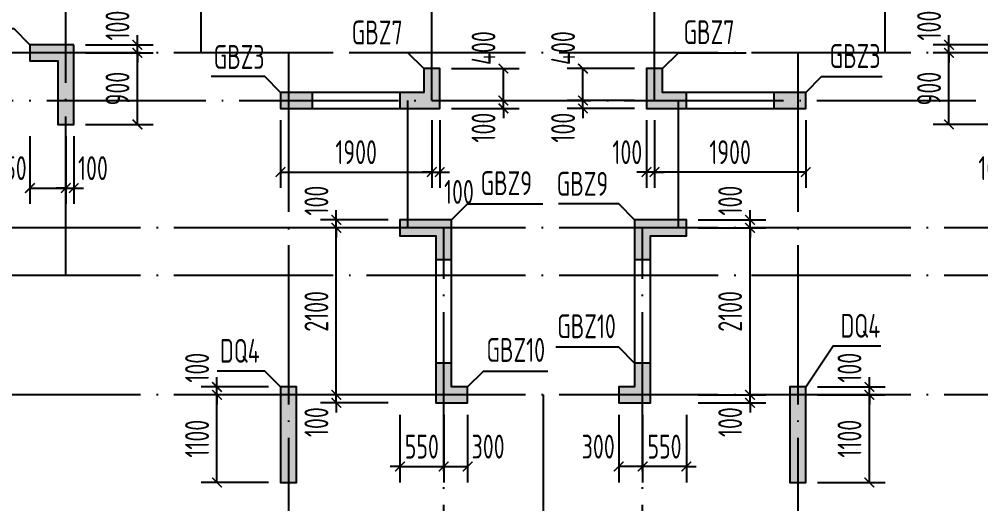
# Model space of a CAD drawing. Extents: x -1307975 to -76406, y -96289 to 379359.
# Drawn here: x -965048 to -952963, y 147734 to 153824 of the extents above; entities that cross this region are included whole.
import ezdxf
from ezdxf.enums import TextEntityAlignment as Align

# ---------------------------------------------------------------- set-up
doc = ezdxf.new("R2010")
doc.units = 0
doc.header["$LTSCALE"] = 1000
doc.linetypes.add('DOTE', pattern=[2.42, 2, -0.2, 0.02, -0.2])
doc.layers.get('0').update_dxf_attribs({"linetype": 'CONTINUOUS'})
doc.layers.get('DEFPOINTS').update_dxf_attribs({"linetype": 'CONTINUOUS'})
for name, color, linetype in [('A-DOTE', 10, 'DOTE'), ('S-Q墙实线', 6, 'CONTINUOUS'), ('S-Q墙标注', 3, 'CONTINUOUS'), ('S-X详图填充', 252, 'CONTINUOUS'), ('S-X详图实线', 4, 'CONTINUOUS'), ('S-Z柱编号', 6, 'CONTINUOUS')]:
    doc.layers.add(name, color=color, linetype=linetype)
doc.styles.add('TSSD_REIN', font='tssdeng.shx', dxfattribs={"width": 0.7, "height": 300, "bigfont": 'tssdchn.shx'})
doc.styles.add('结构文字', font='zstxt.shx', dxfattribs={"width": 0.7, "bigfont": 'zshz.shx'})
doc.dimstyles.new('STRUCK', dxfattribs={"dimtxt": 400, "dimasz": 121, "dimexe": 200, "dimexo": 150, "dimgap": 115, "dimtad": 1, "dimdec": 0, "dimdsep": 46, "dimtxsty": '结构文字', "dimblk": 'ARCHTICK', "dimcen": 400, "dimclrd": 3, "dimclre": 3, "dimclrt": 7, "dimadec": 0, "dimazin": 0, "dimtfac": 1, "dimtdec": 0, "dimtix": 1, "dimtmove": 2, "dimatfit": 3, "dimldrblk": '_DIMX', "dimfxl": 1, "dimtolj": 1, "dimtzin": 0, "dimarcsym": 0})

# ---------------------------------------------------------------- blocks, each defined once
blk = doc.blocks.new('20210726.16395156')
at = {"layer": 'A-DOTE'}
for p, q in [((11100, 10900), (11100, 18249.9)), ((12800, 13700), (12800, 18249.9)), ((15700, 13100.3), (15700, 18249.9)), ((18500, 13100.3), (18500, 18249.9)), ((21400, 13700), (21400, 18249.9)), ((55600, 13700), (3600, 13700)), ((13900.2, 13700), (13900, 3600)), ((20299.8, 13700), (20300, 3600)), ((3600, 13100.3), (55600, 13100.3)), ((15400, 11500), (15400, 13100)), ((18800, 11500), (18800, 13100)), ((55600, 11500), (3600, 11500)), ((15850, 3600), (15850, 11500)), ((18350, 3600.1), (18350, 11500)), ((55600, 10900), (3600, 10900)), ((55600, 9400), (3600, 9400)), ((17100, 9400), (17100, 3600))]:
    blk.add_line(p, q, dxfattribs=at)
blk = doc.blocks.new('_ArchTick')
at = {"color": 0, "linetype": 'ByBlock', "const_width": 0.15}
blk.add_lwpolyline([(-0.5, -0.5), (0.5, 0.5)], dxfattribs=at)
blk = doc.blocks.new('*D1423')
at = {"layer": 'DEFPOINTS', "color": 0, "transparency": 16777216}
for p in [(-964363, 153402), (-963563, 153402), (-964363, 152502)]:
    blk.add_point(p, dxfattribs=at)
at = {"layer": 'S-Q墙标注', "color": 3, "lineweight": -2, "transparency": 16777216}
for p, q in [((-964213, 153402), (-963363, 153402)), ((-963563, 152502), (-963563, 153402)), ((-964213, 152502), (-963363, 152502))]:
    blk.add_line(p, q, dxfattribs=at)
at = {"layer": 'S-Q墙标注', "color": 3, "lineweight": -2, "transparency": 16777216, "xscale": 121, "yscale": 121, "zscale": 121}
for p, rotation in [((-963563, 153402), 90), ((-963563, 152502), 270)]:
    blk.add_blockref('_ArchTick', p, dxfattribs=dict(at, rotation=rotation))
at = {"layer": 'S-Q墙标注', "color": 7, "transparency": 16777216, "insert": (-963813, 152952), "char_height": 300, "attachment_point": 5, "rotation": 90, "style": 'TSSD_REIN'}
blk.add_mtext('\\A1;900', dxfattribs=at)
blk = doc.blocks.new('_DIMX')
blk.add_line((-150, 0), (150, 0))
at = {"const_width": 50}
blk.add_lwpolyline([(-70, -70), (70, 70)], dxfattribs=at)
blk = doc.blocks.new('*D1424')
at = {"layer": 'DEFPOINTS', "color": 0, "transparency": 16777216}
for p in [(-964363, 153502), (-963563, 153502), (-964363, 153402)]:
    blk.add_point(p, dxfattribs=at)
at = {"layer": 'S-Q墙标注', "color": 3, "lineweight": -2, "transparency": 16777216}
for p, q in [((-963563, 153502), (-963563, 153623)), ((-964213, 153502), (-963363, 153502)), ((-963563, 153402), (-963563, 153502)), ((-964213, 153402), (-963363, 153402)), ((-963563, 153402), (-963563, 153281))]:
    blk.add_line(p, q, dxfattribs=at)
at = {"layer": 'S-Q墙标注', "color": 3, "lineweight": -2, "transparency": 16777216, "xscale": 121, "yscale": 121, "zscale": 121}
for p, rotation in [((-963563, 153502), 270), ((-963563, 153402), 90)]:
    blk.add_blockref('_ArchTick', p, dxfattribs=dict(at, rotation=rotation))
at = {"layer": 'S-Q墙标注', "color": 7, "transparency": 16777216, "insert": (-963813, 153744), "char_height": 300, "attachment_point": 5, "rotation": 90, "style": 'TSSD_REIN'}
blk.add_mtext('\\A1;100', dxfattribs=at)
blk = doc.blocks.new('*D1425')
at = {"layer": 'DEFPOINTS', "color": 0, "transparency": 16777216}
for p in [(-964913, 152502), (-964463, 152502), (-964463, 151702)]:
    blk.add_point(p, dxfattribs=at)
at = {"layer": 'S-Q墙标注', "color": 3, "lineweight": -2, "transparency": 16777216}
for p, q in [((-964913, 152352), (-964913, 151502)), ((-964463, 152352), (-964463, 151502)), ((-964913, 151702), (-964463, 151702))]:
    blk.add_line(p, q, dxfattribs=at)
at = {"layer": 'S-Q墙标注', "color": 3, "lineweight": -2, "transparency": 16777216, "xscale": 121, "yscale": 121, "zscale": 121, "rotation": 180}
blk.add_blockref('_ArchTick', (-964913, 151702), dxfattribs=at)
at = {"layer": 'S-Q墙标注', "color": 3, "lineweight": -2, "transparency": 16777216, "xscale": 121, "yscale": 121, "zscale": 121}
blk.add_blockref('_ArchTick', (-964463, 151702), dxfattribs=at)
at = {"layer": 'S-Q墙标注', "color": 7, "transparency": 16777216, "insert": (-965171, 151952), "char_height": 300, "attachment_point": 5, "style": 'TSSD_REIN'}
blk.add_mtext('\\A1;450', dxfattribs=at)
blk = doc.blocks.new('*D1426')
at = {"layer": 'DEFPOINTS', "color": 0, "transparency": 16777216}
for p in [(-964463, 152502), (-964363, 152502), (-964363, 151702)]:
    blk.add_point(p, dxfattribs=at)
at = {"layer": 'S-Q墙标注', "color": 3, "lineweight": -2, "transparency": 16777216}
for p, q in [((-964463, 152352), (-964463, 151502)), ((-964363, 152352), (-964363, 151502)), ((-964463, 151702), (-964584, 151702)), ((-964463, 151702), (-964363, 151702)), ((-964363, 151702), (-964242, 151702))]:
    blk.add_line(p, q, dxfattribs=at)
at = {"layer": 'S-Q墙标注', "color": 3, "lineweight": -2, "transparency": 16777216, "xscale": 121, "yscale": 121, "zscale": 121}
blk.add_blockref('_ArchTick', (-964463, 151702), dxfattribs=at)
at = {"layer": 'S-Q墙标注', "color": 3, "lineweight": -2, "transparency": 16777216, "xscale": 121, "yscale": 121, "zscale": 121, "rotation": 180}
blk.add_blockref('_ArchTick', (-964363, 151702), dxfattribs=at)
at = {"layer": 'S-Q墙标注', "color": 7, "transparency": 16777216, "insert": (-964121, 151952), "char_height": 300, "attachment_point": 5, "style": 'TSSD_REIN'}
blk.add_mtext('\\A1;100', dxfattribs=at)
blk = doc.blocks.new('*D1427')
at = {"layer": 'DEFPOINTS', "color": 0, "transparency": 16777216}
for p in [(-959763, 152803), (-958963, 152803), (-959763, 152703)]:
    blk.add_point(p, dxfattribs=at)
at = {"layer": 'S-Q墙标注', "color": 3, "lineweight": -2, "transparency": 16777216}
for p, q in [((-958963, 152803), (-958963, 152924)), ((-959613, 152803), (-958763, 152803)), ((-958963, 152703), (-958963, 152803)), ((-959613, 152703), (-958763, 152703)), ((-958963, 152703), (-958963, 152582))]:
    blk.add_line(p, q, dxfattribs=at)
at = {"layer": 'S-Q墙标注', "color": 3, "lineweight": -2, "transparency": 16777216, "xscale": 121, "yscale": 121, "zscale": 121}
for p, rotation in [((-958963, 152803), 270), ((-958963, 152703), 90)]:
    blk.add_blockref('_ArchTick', p, dxfattribs=dict(at, rotation=rotation))
at = {"layer": 'S-Q墙标注', "color": 7, "transparency": 16777216, "insert": (-959213, 152461), "char_height": 300, "attachment_point": 5, "rotation": 90, "style": 'TSSD_REIN'}
blk.add_mtext('\\A1;100', dxfattribs=at)
blk = doc.blocks.new('*D1428')
at = {"layer": 'DEFPOINTS', "color": 0, "transparency": 16777216}
for p in [(-959763, 153203), (-958963, 153203), (-959763, 152803)]:
    blk.add_point(p, dxfattribs=at)
at = {"layer": 'S-Q墙标注', "color": 3, "lineweight": -2, "transparency": 16777216}
for p, q in [((-959613, 153203), (-958763, 153203)), ((-958963, 152803), (-958963, 153203)), ((-959613, 152803), (-958763, 152803))]:
    blk.add_line(p, q, dxfattribs=at)
at = {"layer": 'S-Q墙标注', "color": 3, "lineweight": -2, "transparency": 16777216, "xscale": 121, "yscale": 121, "zscale": 121}
for p, rotation in [((-958963, 153203), 90), ((-958963, 152803), 270)]:
    blk.add_blockref('_ArchTick', p, dxfattribs=dict(at, rotation=rotation))
at = {"layer": 'S-Q墙标注', "color": 7, "transparency": 16777216, "insert": (-959213, 153461), "char_height": 300, "attachment_point": 5, "rotation": 90, "style": 'TSSD_REIN'}
blk.add_mtext('\\A1;400', dxfattribs=at)
blk = doc.blocks.new('*D1429')
at = {"layer": 'DEFPOINTS', "color": 0, "transparency": 16777216}
for p in [(-961763, 152703), (-959863, 152703), (-959863, 151903)]:
    blk.add_point(p, dxfattribs=at)
at = {"layer": 'S-Q墙标注', "color": 3, "lineweight": -2, "transparency": 16777216}
for p, q in [((-961763, 152553), (-961763, 151703)), ((-959863, 152553), (-959863, 151703)), ((-961763, 151903), (-959863, 151903))]:
    blk.add_line(p, q, dxfattribs=at)
at = {"layer": 'S-Q墙标注', "color": 3, "lineweight": -2, "transparency": 16777216, "xscale": 121, "yscale": 121, "zscale": 121, "rotation": 180}
blk.add_blockref('_ArchTick', (-961763, 151903), dxfattribs=at)
at = {"layer": 'S-Q墙标注', "color": 3, "lineweight": -2, "transparency": 16777216, "xscale": 121, "yscale": 121, "zscale": 121}
blk.add_blockref('_ArchTick', (-959863, 151903), dxfattribs=at)
at = {"layer": 'S-Q墙标注', "color": 7, "transparency": 16777216, "insert": (-960813, 152153), "char_height": 300, "attachment_point": 5, "style": 'TSSD_REIN'}
blk.add_mtext('\\A1;1900', dxfattribs=at)
blk = doc.blocks.new('*D1430')
at = {"layer": 'DEFPOINTS', "color": 0, "transparency": 16777216}
for p in [(-959863, 152703), (-959763, 152703), (-959763, 151903)]:
    blk.add_point(p, dxfattribs=at)
at = {"layer": 'S-Q墙标注', "color": 3, "lineweight": -2, "transparency": 16777216}
for p, q in [((-959863, 152553), (-959863, 151703)), ((-959763, 152553), (-959763, 151703)), ((-959863, 151903), (-959984, 151903)), ((-959863, 151903), (-959763, 151903)), ((-959763, 151903), (-959642, 151903))]:
    blk.add_line(p, q, dxfattribs=at)
at = {"layer": 'S-Q墙标注', "color": 3, "lineweight": -2, "transparency": 16777216, "xscale": 121, "yscale": 121, "zscale": 121}
blk.add_blockref('_ArchTick', (-959863, 151903), dxfattribs=at)
at = {"layer": 'S-Q墙标注', "color": 3, "lineweight": -2, "transparency": 16777216, "xscale": 121, "yscale": 121, "zscale": 121, "rotation": 180}
blk.add_blockref('_ArchTick', (-959763, 151903), dxfattribs=at)
at = {"layer": 'S-Q墙标注', "color": 7, "transparency": 16777216, "insert": (-959521, 151653), "char_height": 300, "attachment_point": 5, "style": 'TSSD_REIN'}
blk.add_mtext('\\A1;100', dxfattribs=at)
blk = doc.blocks.new('*D1435')
at = {"layer": 'DEFPOINTS', "color": 0, "transparency": 16777216}
for p in [(-961063, 149102), (-960263, 149102), (-960263, 149002)]:
    blk.add_point(p, dxfattribs=at)
at = {"layer": 'S-Q墙标注', "color": 3, "lineweight": -2, "transparency": 16777216}
for p, q in [((-961063, 149102), (-961063, 149223)), ((-960413, 149102), (-961263, 149102)), ((-961063, 149002), (-961063, 149102)), ((-960413, 149002), (-961263, 149002)), ((-961063, 149002), (-961063, 148881))]:
    blk.add_line(p, q, dxfattribs=at)
at = {"layer": 'S-Q墙标注', "color": 3, "lineweight": -2, "transparency": 16777216, "xscale": 121, "yscale": 121, "zscale": 121}
for p, rotation in [((-961063, 149102), 270), ((-961063, 149002), 90)]:
    blk.add_blockref('_ArchTick', p, dxfattribs=dict(at, rotation=rotation))
at = {"layer": 'S-Q墙标注', "color": 7, "transparency": 16777216, "insert": (-961313, 148760), "char_height": 300, "attachment_point": 5, "rotation": 90, "style": 'TSSD_REIN'}
blk.add_mtext('\\A1;100', dxfattribs=at)
blk = doc.blocks.new('*D1436')
at = {"layer": 'DEFPOINTS', "color": 0, "transparency": 16777216}
for p in [(-961063, 151202), (-960263, 151202), (-960263, 149102)]:
    blk.add_point(p, dxfattribs=at)
at = {"layer": 'S-Q墙标注', "color": 3, "lineweight": -2, "transparency": 16777216}
for p, q in [((-960413, 151202), (-961263, 151202)), ((-961063, 149102), (-961063, 151202)), ((-960413, 149102), (-961263, 149102))]:
    blk.add_line(p, q, dxfattribs=at)
at = {"layer": 'S-Q墙标注', "color": 3, "lineweight": -2, "transparency": 16777216, "xscale": 121, "yscale": 121, "zscale": 121}
for p, rotation in [((-961063, 151202), 90), ((-961063, 149102), 270)]:
    blk.add_blockref('_ArchTick', p, dxfattribs=dict(at, rotation=rotation))
at = {"layer": 'S-Q墙标注', "color": 7, "transparency": 16777216, "insert": (-961313, 150152), "char_height": 300, "attachment_point": 5, "rotation": 90, "style": 'TSSD_REIN'}
blk.add_mtext('\\A1;2100', dxfattribs=at)
blk = doc.blocks.new('*D1437')
at = {"layer": 'DEFPOINTS', "color": 0, "transparency": 16777216}
for p in [(-961063, 151302), (-960263, 151302), (-960263, 151202)]:
    blk.add_point(p, dxfattribs=at)
at = {"layer": 'S-Q墙标注', "color": 3, "lineweight": -2, "transparency": 16777216}
for p, q in [((-961063, 151302), (-961063, 151423)), ((-960413, 151302), (-961263, 151302)), ((-960413, 151202), (-961263, 151202)), ((-961063, 151202), (-961063, 151302)), ((-961063, 151202), (-961063, 151081))]:
    blk.add_line(p, q, dxfattribs=at)
at = {"layer": 'S-Q墙标注', "color": 3, "lineweight": -2, "transparency": 16777216, "xscale": 121, "yscale": 121, "zscale": 121}
for p, rotation in [((-961063, 151302), 270), ((-961063, 151202), 90)]:
    blk.add_blockref('_ArchTick', p, dxfattribs=dict(at, rotation=rotation))
at = {"layer": 'S-Q墙标注', "color": 7, "transparency": 16777216, "insert": (-961313, 151544), "char_height": 300, "attachment_point": 5, "rotation": 90, "style": 'TSSD_REIN'}
blk.add_mtext('\\A1;100', dxfattribs=at)
blk = doc.blocks.new('*D1454')
at = {"layer": 'DEFPOINTS', "color": 0, "transparency": 16777216}
for p in [(-953363, 153402), (-952563, 153402), (-952563, 152502)]:
    blk.add_point(p, dxfattribs=at)
at = {"layer": 'S-Q墙标注', "color": 3, "lineweight": -2, "transparency": 16777216}
for p, q in [((-952713, 153402), (-953563, 153402)), ((-953363, 152502), (-953363, 153402)), ((-952713, 152502), (-953563, 152502))]:
    blk.add_line(p, q, dxfattribs=at)
at = {"layer": 'S-Q墙标注', "color": 3, "lineweight": -2, "transparency": 16777216, "xscale": 121, "yscale": 121, "zscale": 121}
for p, rotation in [((-953363, 153402), 90), ((-953363, 152502), 270)]:
    blk.add_blockref('_ArchTick', p, dxfattribs=dict(at, rotation=rotation))
at = {"layer": 'S-Q墙标注', "color": 7, "transparency": 16777216, "insert": (-953613, 152952), "char_height": 300, "attachment_point": 5, "rotation": 90, "style": 'TSSD_REIN'}
blk.add_mtext('\\A1;900', dxfattribs=at)
blk = doc.blocks.new('*D1455')
at = {"layer": 'DEFPOINTS', "color": 0, "transparency": 16777216}
for p in [(-953363, 153502), (-952563, 153502), (-952563, 153402)]:
    blk.add_point(p, dxfattribs=at)
at = {"layer": 'S-Q墙标注', "color": 3, "lineweight": -2, "transparency": 16777216}
for p, q in [((-953363, 153502), (-953363, 153623)), ((-952713, 153502), (-953563, 153502)), ((-953363, 153402), (-953363, 153502)), ((-952713, 153402), (-953563, 153402)), ((-953363, 153402), (-953363, 153281))]:
    blk.add_line(p, q, dxfattribs=at)
at = {"layer": 'S-Q墙标注', "color": 3, "lineweight": -2, "transparency": 16777216, "xscale": 121, "yscale": 121, "zscale": 121}
for p, rotation in [((-953363, 153502), 270), ((-953363, 153402), 90)]:
    blk.add_blockref('_ArchTick', p, dxfattribs=dict(at, rotation=rotation))
at = {"layer": 'S-Q墙标注', "color": 7, "transparency": 16777216, "insert": (-953613, 153744), "char_height": 300, "attachment_point": 5, "rotation": 90, "style": 'TSSD_REIN'}
blk.add_mtext('\\A1;100', dxfattribs=at)
blk = doc.blocks.new('*D1457')
at = {"layer": 'DEFPOINTS', "color": 0, "transparency": 16777216}
for p in [(-952563, 152502), (-952463, 152502), (-952563, 151702)]:
    blk.add_point(p, dxfattribs=at)
at = {"layer": 'S-Q墙标注', "color": 3, "lineweight": -2, "transparency": 16777216}
for p, q in [((-952563, 152352), (-952563, 151502)), ((-952463, 152352), (-952463, 151502)), ((-952563, 151702), (-952684, 151702)), ((-952463, 151702), (-952563, 151702)), ((-952463, 151702), (-952342, 151702))]:
    blk.add_line(p, q, dxfattribs=at)
at = {"layer": 'S-Q墙标注', "color": 3, "lineweight": -2, "transparency": 16777216, "xscale": 121, "yscale": 121, "zscale": 121}
blk.add_blockref('_ArchTick', (-952563, 151702), dxfattribs=at)
at = {"layer": 'S-Q墙标注', "color": 3, "lineweight": -2, "transparency": 16777216, "xscale": 121, "yscale": 121, "zscale": 121, "rotation": 180}
blk.add_blockref('_ArchTick', (-952463, 151702), dxfattribs=at)
at = {"layer": 'S-Q墙标注', "color": 7, "transparency": 16777216, "insert": (-952805, 151952), "char_height": 300, "attachment_point": 5, "style": 'TSSD_REIN'}
blk.add_mtext('\\A1;100', dxfattribs=at)
blk = doc.blocks.new('*D1458')
at = {"layer": 'DEFPOINTS', "color": 0, "transparency": 16777216}
for p in [(-957963, 152803), (-957163, 152803), (-957163, 152703)]:
    blk.add_point(p, dxfattribs=at)
at = {"layer": 'S-Q墙标注', "color": 3, "lineweight": -2, "transparency": 16777216}
for p, q in [((-957963, 152803), (-957963, 152924)), ((-957313, 152803), (-958163, 152803)), ((-957963, 152703), (-957963, 152803)), ((-957313, 152703), (-958163, 152703)), ((-957963, 152703), (-957963, 152582))]:
    blk.add_line(p, q, dxfattribs=at)
at = {"layer": 'S-Q墙标注', "color": 3, "lineweight": -2, "transparency": 16777216, "xscale": 121, "yscale": 121, "zscale": 121}
for p, rotation in [((-957963, 152803), 270), ((-957963, 152703), 90)]:
    blk.add_blockref('_ArchTick', p, dxfattribs=dict(at, rotation=rotation))
at = {"layer": 'S-Q墙标注', "color": 7, "transparency": 16777216, "insert": (-958213, 152461), "char_height": 300, "attachment_point": 5, "rotation": 90, "style": 'TSSD_REIN'}
blk.add_mtext('\\A1;100', dxfattribs=at)
blk = doc.blocks.new('*D1459')
at = {"layer": 'DEFPOINTS', "color": 0, "transparency": 16777216}
for p in [(-957963, 153203), (-957163, 153203), (-957163, 152803)]:
    blk.add_point(p, dxfattribs=at)
at = {"layer": 'S-Q墙标注', "color": 3, "lineweight": -2, "transparency": 16777216}
for p, q in [((-957313, 153203), (-958163, 153203)), ((-957963, 152803), (-957963, 153203)), ((-957313, 152803), (-958163, 152803))]:
    blk.add_line(p, q, dxfattribs=at)
at = {"layer": 'S-Q墙标注', "color": 3, "lineweight": -2, "transparency": 16777216, "xscale": 121, "yscale": 121, "zscale": 121}
for p, rotation in [((-957963, 153203), 90), ((-957963, 152803), 270)]:
    blk.add_blockref('_ArchTick', p, dxfattribs=dict(at, rotation=rotation))
at = {"layer": 'S-Q墙标注', "color": 7, "transparency": 16777216, "insert": (-958213, 153461), "char_height": 300, "attachment_point": 5, "rotation": 90, "style": 'TSSD_REIN'}
blk.add_mtext('\\A1;400', dxfattribs=at)
blk = doc.blocks.new('*D1460')
at = {"layer": 'DEFPOINTS', "color": 0, "transparency": 16777216}
for p in [(-957063, 152703), (-955163, 152703), (-957063, 151903)]:
    blk.add_point(p, dxfattribs=at)
at = {"layer": 'S-Q墙标注', "color": 3, "lineweight": -2, "transparency": 16777216}
for p, q in [((-957063, 152553), (-957063, 151703)), ((-955163, 152553), (-955163, 151703)), ((-955163, 151903), (-957063, 151903))]:
    blk.add_line(p, q, dxfattribs=at)
at = {"layer": 'S-Q墙标注', "color": 3, "lineweight": -2, "transparency": 16777216, "xscale": 121, "yscale": 121, "zscale": 121, "rotation": 180}
blk.add_blockref('_ArchTick', (-957063, 151903), dxfattribs=at)
at = {"layer": 'S-Q墙标注', "color": 3, "lineweight": -2, "transparency": 16777216, "xscale": 121, "yscale": 121, "zscale": 121}
blk.add_blockref('_ArchTick', (-955163, 151903), dxfattribs=at)
at = {"layer": 'S-Q墙标注', "color": 7, "transparency": 16777216, "insert": (-956113, 152153), "char_height": 300, "attachment_point": 5, "style": 'TSSD_REIN'}
blk.add_mtext('\\A1;1900', dxfattribs=at)
blk = doc.blocks.new('*D1461')
at = {"layer": 'DEFPOINTS', "color": 0, "transparency": 16777216}
for p in [(-957163, 152703), (-957063, 152703), (-957163, 151903)]:
    blk.add_point(p, dxfattribs=at)
at = {"layer": 'S-Q墙标注', "color": 3, "lineweight": -2, "transparency": 16777216}
for p, q in [((-957163, 152553), (-957163, 151703)), ((-957063, 152553), (-957063, 151703)), ((-957163, 151903), (-957284, 151903)), ((-957063, 151903), (-957163, 151903)), ((-957063, 151903), (-956942, 151903))]:
    blk.add_line(p, q, dxfattribs=at)
at = {"layer": 'S-Q墙标注', "color": 3, "lineweight": -2, "transparency": 16777216, "xscale": 121, "yscale": 121, "zscale": 121}
blk.add_blockref('_ArchTick', (-957163, 151903), dxfattribs=at)
at = {"layer": 'S-Q墙标注', "color": 3, "lineweight": -2, "transparency": 16777216, "xscale": 121, "yscale": 121, "zscale": 121, "rotation": 180}
blk.add_blockref('_ArchTick', (-957063, 151903), dxfattribs=at)
at = {"layer": 'S-Q墙标注', "color": 7, "transparency": 16777216, "insert": (-957405, 152153), "char_height": 300, "attachment_point": 5, "style": 'TSSD_REIN'}
blk.add_mtext('\\A1;100', dxfattribs=at)
blk = doc.blocks.new('*D1466')
at = {"layer": 'DEFPOINTS', "color": 0, "transparency": 16777216}
for p in [(-956663, 149102), (-955863, 149102), (-956663, 149002)]:
    blk.add_point(p, dxfattribs=at)
at = {"layer": 'S-Q墙标注', "color": 3, "lineweight": -2, "transparency": 16777216}
for p, q in [((-955863, 149102), (-955863, 149223)), ((-956513, 149102), (-955663, 149102)), ((-955863, 149002), (-955863, 149102)), ((-956513, 149002), (-955663, 149002)), ((-955863, 149002), (-955863, 148881))]:
    blk.add_line(p, q, dxfattribs=at)
at = {"layer": 'S-Q墙标注', "color": 3, "lineweight": -2, "transparency": 16777216, "xscale": 121, "yscale": 121, "zscale": 121}
for p, rotation in [((-955863, 149102), 270), ((-955863, 149002), 90)]:
    blk.add_blockref('_ArchTick', p, dxfattribs=dict(at, rotation=rotation))
at = {"layer": 'S-Q墙标注', "color": 7, "transparency": 16777216, "insert": (-956113, 148760), "char_height": 300, "attachment_point": 5, "rotation": 90, "style": 'TSSD_REIN'}
blk.add_mtext('\\A1;100', dxfattribs=at)
blk = doc.blocks.new('*D1467')
at = {"layer": 'DEFPOINTS', "color": 0, "transparency": 16777216}
for p in [(-956663, 151202), (-955863, 151202), (-956663, 149102)]:
    blk.add_point(p, dxfattribs=at)
at = {"layer": 'S-Q墙标注', "color": 3, "lineweight": -2, "transparency": 16777216}
for p, q in [((-956513, 151202), (-955663, 151202)), ((-955863, 149102), (-955863, 151202)), ((-956513, 149102), (-955663, 149102))]:
    blk.add_line(p, q, dxfattribs=at)
at = {"layer": 'S-Q墙标注', "color": 3, "lineweight": -2, "transparency": 16777216, "xscale": 121, "yscale": 121, "zscale": 121}
for p, rotation in [((-955863, 151202), 90), ((-955863, 149102), 270)]:
    blk.add_blockref('_ArchTick', p, dxfattribs=dict(at, rotation=rotation))
at = {"layer": 'S-Q墙标注', "color": 7, "transparency": 16777216, "insert": (-956113, 150152), "char_height": 300, "attachment_point": 5, "rotation": 90, "style": 'TSSD_REIN'}
blk.add_mtext('\\A1;2100', dxfattribs=at)
blk = doc.blocks.new('*D1468')
at = {"layer": 'DEFPOINTS', "color": 0, "transparency": 16777216}
for p in [(-956663, 151302), (-956663, 151202), (-955863, 151302)]:
    blk.add_point(p, dxfattribs=at)
at = {"layer": 'S-Q墙标注', "color": 3, "lineweight": -2, "transparency": 16777216}
for p, q in [((-955863, 151302), (-955863, 151423)), ((-956513, 151302), (-955663, 151302)), ((-956513, 151202), (-955663, 151202)), ((-955863, 151202), (-955863, 151302)), ((-955863, 151202), (-955863, 151081))]:
    blk.add_line(p, q, dxfattribs=at)
at = {"layer": 'S-Q墙标注', "color": 3, "lineweight": -2, "transparency": 16777216, "xscale": 121, "yscale": 121, "zscale": 121}
for p, rotation in [((-955863, 151302), 270), ((-955863, 151202), 90)]:
    blk.add_blockref('_ArchTick', p, dxfattribs=dict(at, rotation=rotation))
at = {"layer": 'S-Q墙标注', "color": 7, "transparency": 16777216, "insert": (-956113, 151544), "char_height": 300, "attachment_point": 5, "rotation": 90, "style": 'TSSD_REIN'}
blk.add_mtext('\\A1;100', dxfattribs=at)
blk = doc.blocks.new('*D1694')
at = {"layer": 'DEFPOINTS', "color": 0, "transparency": 16777216}
for p in [(-960263, 149002), (-959713, 149002), (-959713, 148202)]:
    blk.add_point(p, dxfattribs=at)
at = {"layer": 'S-Q墙标注', "color": 3, "lineweight": -2, "transparency": 16777216}
for p, q in [((-960263, 148852), (-960263, 148002)), ((-959713, 148852), (-959713, 148002)), ((-960263, 148202), (-960384, 148202)), ((-960263, 148202), (-959713, 148202)), ((-959713, 148202), (-959592, 148202))]:
    blk.add_line(p, q, dxfattribs=at)
at = {"layer": 'S-Q墙标注', "color": 3, "lineweight": -2, "transparency": 16777216, "xscale": 121, "yscale": 121, "zscale": 121}
blk.add_blockref('_ArchTick', (-960263, 148202), dxfattribs=at)
at = {"layer": 'S-Q墙标注', "color": 3, "lineweight": -2, "transparency": 16777216, "xscale": 121, "yscale": 121, "zscale": 121, "rotation": 180}
blk.add_blockref('_ArchTick', (-959713, 148202), dxfattribs=at)
at = {"layer": 'S-Q墙标注', "color": 7, "transparency": 16777216, "insert": (-959988, 148452), "char_height": 300, "attachment_point": 5, "style": 'TSSD_REIN'}
blk.add_mtext('\\A1;550', dxfattribs=at)
blk = doc.blocks.new('*D1695')
at = {"layer": 'DEFPOINTS', "color": 0, "transparency": 16777216}
for p in [(-959713, 149002), (-959413, 149002), (-959413, 148202)]:
    blk.add_point(p, dxfattribs=at)
at = {"layer": 'S-Q墙标注', "color": 3, "lineweight": -2, "transparency": 16777216}
for p, q in [((-959713, 148852), (-959713, 148002)), ((-959413, 148852), (-959413, 148002)), ((-959713, 148202), (-959413, 148202))]:
    blk.add_line(p, q, dxfattribs=at)
at = {"layer": 'S-Q墙标注', "color": 3, "lineweight": -2, "transparency": 16777216, "xscale": 121, "yscale": 121, "zscale": 121, "rotation": 180}
blk.add_blockref('_ArchTick', (-959713, 148202), dxfattribs=at)
at = {"layer": 'S-Q墙标注', "color": 3, "lineweight": -2, "transparency": 16777216, "xscale": 121, "yscale": 121, "zscale": 121}
blk.add_blockref('_ArchTick', (-959413, 148202), dxfattribs=at)
at = {"layer": 'S-Q墙标注', "color": 7, "transparency": 16777216, "insert": (-959155, 148452), "char_height": 300, "attachment_point": 5, "style": 'TSSD_REIN'}
blk.add_mtext('\\A1;300', dxfattribs=at)
blk = doc.blocks.new('*D1696')
at = {"layer": 'DEFPOINTS', "color": 0, "transparency": 16777216}
for p in [(-957213, 149002), (-956663, 149002), (-957213, 148202)]:
    blk.add_point(p, dxfattribs=at)
at = {"layer": 'S-Q墙标注', "color": 3, "lineweight": -2, "transparency": 16777216}
for p, q in [((-957213, 148852), (-957213, 148002)), ((-956663, 148852), (-956663, 148002)), ((-957213, 148202), (-957334, 148202)), ((-956663, 148202), (-957213, 148202)), ((-956663, 148202), (-956542, 148202))]:
    blk.add_line(p, q, dxfattribs=at)
at = {"layer": 'S-Q墙标注', "color": 3, "lineweight": -2, "transparency": 16777216, "xscale": 121, "yscale": 121, "zscale": 121}
blk.add_blockref('_ArchTick', (-957213, 148202), dxfattribs=at)
at = {"layer": 'S-Q墙标注', "color": 3, "lineweight": -2, "transparency": 16777216, "xscale": 121, "yscale": 121, "zscale": 121, "rotation": 180}
blk.add_blockref('_ArchTick', (-956663, 148202), dxfattribs=at)
at = {"layer": 'S-Q墙标注', "color": 7, "transparency": 16777216, "insert": (-956938, 148452), "char_height": 300, "attachment_point": 5, "style": 'TSSD_REIN'}
blk.add_mtext('\\A1;550', dxfattribs=at)
blk = doc.blocks.new('*D1697')
at = {"layer": 'DEFPOINTS', "color": 0, "transparency": 16777216}
for p in [(-957513, 149002), (-957213, 149002), (-957513, 148202)]:
    blk.add_point(p, dxfattribs=at)
at = {"layer": 'S-Q墙标注', "color": 3, "lineweight": -2, "transparency": 16777216}
for p, q in [((-957513, 148852), (-957513, 148002)), ((-957213, 148852), (-957213, 148002)), ((-957213, 148202), (-957513, 148202))]:
    blk.add_line(p, q, dxfattribs=at)
at = {"layer": 'S-Q墙标注', "color": 3, "lineweight": -2, "transparency": 16777216, "xscale": 121, "yscale": 121, "zscale": 121, "rotation": 180}
blk.add_blockref('_ArchTick', (-957513, 148202), dxfattribs=at)
at = {"layer": 'S-Q墙标注', "color": 3, "lineweight": -2, "transparency": 16777216, "xscale": 121, "yscale": 121, "zscale": 121}
blk.add_blockref('_ArchTick', (-957213, 148202), dxfattribs=at)
at = {"layer": 'S-Q墙标注', "color": 7, "transparency": 16777216, "insert": (-957771, 148452), "char_height": 300, "attachment_point": 5, "style": 'TSSD_REIN'}
blk.add_mtext('\\A1;300', dxfattribs=at)
blk = doc.blocks.new('*D1827')
at = {"layer": 'DEFPOINTS', "color": 0, "transparency": 16777216}
for p in [(-962563, 149102), (-961763, 149102), (-961763, 148002)]:
    blk.add_point(p, dxfattribs=at)
at = {"layer": 'S-Q墙标注', "color": 3, "lineweight": -2, "transparency": 16777216}
for p, q in [((-961913, 149102), (-962763, 149102)), ((-962563, 148002), (-962563, 149102)), ((-961913, 148002), (-962763, 148002))]:
    blk.add_line(p, q, dxfattribs=at)
at = {"layer": 'S-Q墙标注', "color": 3, "lineweight": -2, "transparency": 16777216, "xscale": 121, "yscale": 121, "zscale": 121}
for p, rotation in [((-962563, 149102), 90), ((-962563, 148002), 270)]:
    blk.add_blockref('_ArchTick', p, dxfattribs=dict(at, rotation=rotation))
at = {"layer": 'S-Q墙标注', "color": 7, "transparency": 16777216, "insert": (-962813, 148552), "char_height": 300, "attachment_point": 5, "rotation": 90, "style": 'TSSD_REIN'}
blk.add_mtext('\\A1;1100', dxfattribs=at)
blk = doc.blocks.new('*D1828')
at = {"layer": 'DEFPOINTS', "color": 0, "transparency": 16777216}
for p in [(-962563, 149202), (-961763, 149202), (-961763, 149102)]:
    blk.add_point(p, dxfattribs=at)
at = {"layer": 'S-Q墙标注', "color": 3, "lineweight": -2, "transparency": 16777216}
for p, q in [((-962563, 149202), (-962563, 149323)), ((-961913, 149202), (-962763, 149202)), ((-962563, 149102), (-962563, 149202)), ((-961913, 149102), (-962763, 149102)), ((-962563, 149102), (-962563, 148981))]:
    blk.add_line(p, q, dxfattribs=at)
at = {"layer": 'S-Q墙标注', "color": 3, "lineweight": -2, "transparency": 16777216, "xscale": 121, "yscale": 121, "zscale": 121}
for p, rotation in [((-962563, 149202), 270), ((-962563, 149102), 90)]:
    blk.add_blockref('_ArchTick', p, dxfattribs=dict(at, rotation=rotation))
at = {"layer": 'S-Q墙标注', "color": 7, "transparency": 16777216, "insert": (-962813, 149444), "char_height": 300, "attachment_point": 5, "rotation": 90, "style": 'TSSD_REIN'}
blk.add_mtext('\\A1;100', dxfattribs=at)
blk = doc.blocks.new('*D1829')
at = {"layer": 'DEFPOINTS', "color": 0, "transparency": 16777216}
for p in [(-955163, 149102), (-954363, 149102), (-955163, 148002)]:
    blk.add_point(p, dxfattribs=at)
at = {"layer": 'S-Q墙标注', "color": 3, "lineweight": -2, "transparency": 16777216}
for p, q in [((-955013, 149102), (-954163, 149102)), ((-954363, 148002), (-954363, 149102)), ((-955013, 148002), (-954163, 148002))]:
    blk.add_line(p, q, dxfattribs=at)
at = {"layer": 'S-Q墙标注', "color": 3, "lineweight": -2, "transparency": 16777216, "xscale": 121, "yscale": 121, "zscale": 121}
for p, rotation in [((-954363, 149102), 90), ((-954363, 148002), 270)]:
    blk.add_blockref('_ArchTick', p, dxfattribs=dict(at, rotation=rotation))
at = {"layer": 'S-Q墙标注', "color": 7, "transparency": 16777216, "insert": (-954613, 148552), "char_height": 300, "attachment_point": 5, "rotation": 90, "style": 'TSSD_REIN'}
blk.add_mtext('\\A1;1100', dxfattribs=at)
blk = doc.blocks.new('*D1830')
at = {"layer": 'DEFPOINTS', "color": 0, "transparency": 16777216}
for p in [(-955163, 149202), (-954363, 149202), (-955163, 149102)]:
    blk.add_point(p, dxfattribs=at)
at = {"layer": 'S-Q墙标注', "color": 3, "lineweight": -2, "transparency": 16777216}
for p, q in [((-954363, 149202), (-954363, 149323)), ((-955013, 149202), (-954163, 149202)), ((-954363, 149102), (-954363, 149202)), ((-955013, 149102), (-954163, 149102)), ((-954363, 149102), (-954363, 148981))]:
    blk.add_line(p, q, dxfattribs=at)
at = {"layer": 'S-Q墙标注', "color": 3, "lineweight": -2, "transparency": 16777216, "xscale": 121, "yscale": 121, "zscale": 121}
for p, rotation in [((-954363, 149202), 270), ((-954363, 149102), 90)]:
    blk.add_blockref('_ArchTick', p, dxfattribs=dict(at, rotation=rotation))
at = {"layer": 'S-Q墙标注', "color": 7, "transparency": 16777216, "insert": (-954613, 149444), "char_height": 300, "attachment_point": 5, "rotation": 90, "style": 'TSSD_REIN'}
blk.add_mtext('\\A1;100', dxfattribs=at)

msp = doc.modelspace()

# ---------------------------------------------------------------- hatches: boundary and pattern name
at = {"layer": 'S-X详图填充'}
h = msp.add_hatch(color=256, dxfattribs=at)
h.dxf.hatch_style = 1
h.paths.add_polyline_path([(-964362.97, 153502.31), (-964912.89, 153502.31), (-964912.89, 153302.31), (-964562.97, 153302.31), (-964562.97, 152502.31), (-964362.97, 152502.31)])
h = msp.add_hatch(color=256, dxfattribs=at)
h.dxf.hatch_style = 1
h.paths.add_polyline_path([(-960262.98, 152902.58), (-960262.98, 152702.58), (-959762.98, 152702.58), (-959762.98, 153202.58), (-959962.98, 153202.58), (-959962.98, 152902.58)])
h = msp.add_hatch(color=256, dxfattribs=at)
h.dxf.hatch_style = 1
h.paths.add_polyline_path([(-956662.98, 152702.58), (-956662.98, 152902.58), (-956962.98, 152902.58), (-956962.98, 153202.58), (-957162.98, 153202.58), (-957162.98, 152702.58)])
h = msp.add_hatch(color=256, dxfattribs=at)
h.dxf.hatch_style = 1
h.paths.add_polyline_path([(-961362.97, 152702.58), (-961362.97, 152902.58), (-961762.97, 152902.58), (-961762.97, 152702.58)])
h = msp.add_hatch(color=256, dxfattribs=at)
h.dxf.hatch_style = 1
h.paths.add_polyline_path([(-955562.98, 152902.58), (-955562.98, 152702.58), (-955162.98, 152702.58), (-955162.98, 152902.58)])
h = msp.add_hatch(color=256, dxfattribs=at)
h.dxf.hatch_style = 1
h.paths.add_polyline_path([(-959812.98, 150802.31), (-959612.98, 150802.31), (-959612.98, 151302.31), (-960263.04, 151302.31), (-960263.04, 151102.31), (-959812.98, 151102.31)])
h = msp.add_hatch(color=256, dxfattribs=at)
h.dxf.hatch_style = 1
h.paths.add_polyline_path([(-957312.98, 150802.31), (-957112.98, 150802.31), (-957112.98, 151102.31), (-956663.1, 151102.31), (-956663.1, 151302.31), (-957312.98, 151302.31)])
h = msp.add_hatch(color=256, dxfattribs=at)
h.dxf.hatch_style = 1
h.paths.add_polyline_path([(-959612.98, 149502.31), (-959812.98, 149502.31), (-959812.98, 149002.31), (-959412.98, 149002.31), (-959412.98, 149202.31), (-959612.98, 149202.31)])
h = msp.add_hatch(color=256, dxfattribs=at)
h.dxf.hatch_style = 1
h.paths.add_polyline_path([(-957112.98, 149502.31), (-957312.98, 149502.31), (-957312.98, 149202.31), (-957512.98, 149202.31), (-957512.98, 149002.31), (-957112.98, 149002.31)])
h = msp.add_hatch(color=256, dxfattribs=at)
h.dxf.hatch_style = 1
h.paths.add_polyline_path([(-961762.97, 148002.31), (-961562.97, 148002.31), (-961562.97, 149202.31), (-961762.97, 149202.31)])
h = msp.add_hatch(color=256, dxfattribs=at)
h.dxf.hatch_style = 1
h.paths.add_polyline_path([(-955362.99, 148002.31), (-955162.99, 148002.31), (-955162.99, 149202.31), (-955362.99, 149202.31)])

# ---------------------------------------------------------------- linework, layer by layer
at = {"layer": 'S-Q墙实线'}
for points in [[(-964362.97, 153502.31), (-964912.89, 153502.31), (-964912.89, 153302.31), (-964562.97, 153302.31), (-964562.97, 152502.31), (-964362.97, 152502.31)], [(-959762.98, 152702.58), (-959762.98, 153202.58), (-959962.98, 153202.58), (-959962.98, 152902.58), (-960163.04, 152902.58), (-961762.97, 152902.58), (-961762.97, 152702.58), (-960163.04, 152702.58)], [(-956962.98, 152902.58), (-956962.98, 153202.58), (-957162.98, 153202.58), (-957162.98, 152702.58), (-956763.1, 152702.58), (-955162.98, 152702.58), (-955162.98, 152902.58), (-956763.1, 152902.58)], [(-959612.98, 149202.31), (-959612.98, 151302.31), (-960263.04, 151302.31), (-960263.04, 151102.31), (-959812.98, 151102.31), (-959812.98, 149002.31), (-959412.98, 149002.31), (-959412.98, 149202.31)], [(-957112.98, 149002.31), (-957112.98, 151102.31), (-956663.1, 151102.31), (-956663.1, 151302.31), (-957312.98, 151302.31), (-957312.98, 149202.31), (-957512.98, 149202.31), (-957512.98, 149002.31)], [(-961562.97, 148002.31), (-961562.97, 149202.31), (-961762.97, 149202.31), (-961762.97, 148002.31)], [(-955162.99, 148002.31), (-955162.99, 149202.31), (-955362.99, 149202.31), (-955362.99, 148002.31)]]:
    msp.add_lwpolyline(points, close=True, dxfattribs=at)
at = {"layer": 'S-X详图实线'}
for points in [[(-964362.97, 153502.31), (-964912.89, 153502.31), (-964912.89, 153302.31), (-964562.97, 153302.31), (-964562.97, 152502.31), (-964362.97, 152502.31), (-964362.97, 153502.31)], [(-960262.98, 152902.58), (-960262.98, 152702.58), (-959762.98, 152702.58), (-959762.98, 153202.58), (-959962.98, 153202.58), (-959962.98, 152902.58), (-960262.98, 152902.58)], [(-956662.98, 152702.58), (-956662.98, 152902.58), (-956962.98, 152902.58), (-956962.98, 153202.58), (-957162.98, 153202.58), (-957162.98, 152702.58), (-956662.98, 152702.58)], [(-961362.97, 152702.58), (-961362.97, 152902.58), (-961762.97, 152902.58), (-961762.97, 152702.58), (-961362.97, 152702.58)], [(-955562.98, 152902.58), (-955562.98, 152702.58), (-955162.98, 152702.58), (-955162.98, 152902.58), (-955562.98, 152902.58)], [(-959812.98, 150802.31), (-959612.98, 150802.31), (-959612.98, 151302.31), (-960263.04, 151302.31), (-960263.04, 151102.31), (-959812.98, 151102.31), (-959812.98, 150802.31)], [(-957312.98, 150802.31), (-957112.98, 150802.31), (-957112.98, 151102.31), (-956663.1, 151102.31), (-956663.1, 151302.31), (-957312.98, 151302.31), (-957312.98, 150802.31)], [(-959612.98, 149502.31), (-959812.98, 149502.31), (-959812.98, 149002.31), (-959412.98, 149002.31), (-959412.98, 149202.31), (-959612.98, 149202.31), (-959612.98, 149502.31)], [(-957112.98, 149502.31), (-957312.98, 149502.31), (-957312.98, 149202.31), (-957512.98, 149202.31), (-957512.98, 149002.31), (-957112.98, 149002.31), (-957112.98, 149502.31)], [(-961762.97, 148002.31), (-961562.97, 148002.31), (-961562.97, 149202.31), (-961762.97, 149202.31), (-961762.97, 148002.31)], [(-955362.99, 148002.31), (-955162.99, 148002.31), (-955162.99, 149202.31), (-955362.99, 149202.31), (-955362.99, 148002.31)]]:
    msp.add_lwpolyline(points, close=True, dxfattribs=at)
at = {"layer": 'S-Z柱编号', "color": 7}
for points in [[(-964912.89, 153502.31), (-965112.89, 153702.31), (-965741.31, 153702.31)], [(-959962.97, 153202.58), (-960162.97, 153402.58), (-960887.58, 153402.58)], [(-956962.98, 153202.58), (-956762.98, 153402.58), (-955912.8, 153402.58)], [(-961762.97, 152902.58), (-961962.97, 153102.58), (-962637.37, 153102.58)], [(-955162.98, 152902.58), (-954962.98, 153102.58), (-954201.14, 153102.58)], [(-959612.98, 151302.31), (-959412.98, 151502.31), (-958468.19, 151502.31)], [(-957312.98, 151302.31), (-957512.98, 151502.31), (-958268.99, 151502.31)], [(-957312.98, 149502.31), (-957512.98, 149702.31), (-958302.77, 149702.31)], [(-955163.45, 149202.31), (-954817.39, 149716.75), (-954219.88, 149716.75)], [(-961762.73, 149202.31), (-961962.73, 149402.31), (-962560.24, 149402.31)], [(-959412.98, 149202.31), (-959212.98, 149402.31), (-958404.74, 149402.31)]]:
    msp.add_lwpolyline(points, dxfattribs=at)

# ---------------------------------------------------------------- block references
at = {"layer": 'A-DOTE'}
msp.add_blockref('20210726.16395156', (-975562.98, 139702.26), dxfattribs=at)

# ---------------------------------------------------------------- texts
at = {"layer": 'S-Z柱编号', "color": 7, "style": 'TSSD_REIN', "width": 0.7}
for s, p in [('GBZ7', (-960868.74, 153416.8)), ('GBZ7', (-956698.8, 153420.82)), ('GBZ3', (-962604.12, 153109.72)), ('GBZ3', (-954862.98, 153120.82)), ('GBZ9', (-959249.38, 151523.53)), ('GBZ9', (-958292.38, 151515.11)), ('GBZ10', (-958286.47, 149724.76)), ('DQ4', (-954724.8, 149730.45)), ('DQ4', (-962523.79, 149416.01)), ('GBZ10', (-959175.43, 149427.29))]:
    msp.add_text(s, height=300, dxfattribs=at).set_placement(p, align=Align.BOTTOM_LEFT)

# ---------------------------------------------------------------- dimensions: what is measured, and where the dimension line sits
at = {"layer": 'S-Q墙标注'}
for base, p1, p2, angle, picture, middle in [((-963562.97, 153502.31), (-964362.97, 153402.31), (-964362.97, 153502.31), 90, '*D1424', (-963812.97, 153744.23)), ((-953362.99, 153502.31), (-952562.99, 153402.31), (-952562.99, 153502.31), 90, '*D1455', (-953612.99, 153744.23)), ((-958962.98, 153202.58), (-959762.98, 152802.58), (-959762.98, 153202.58), 90, '*D1428', (-959212.98, 153460.66)), ((-957962.97, 153202.58), (-957162.97, 152802.58), (-957162.97, 153202.58), 90, '*D1459', (-958212.97, 153460.66)), ((-958962.98, 152802.58), (-959762.98, 152702.58), (-959762.98, 152802.58), 90, '*D1427', (-959212.98, 152460.66)), ((-957962.97, 152802.58), (-957162.97, 152702.58), (-957162.97, 152802.58), 90, '*D1458', (-958212.97, 152460.66)), ((-957162.97, 151902.58), (-957062.98, 152702.58), (-957162.97, 152702.58), 180, '*D1461', (-957404.9, 152152.58)), ((-952562.99, 151702.31), (-952462.98, 152502.31), (-952562.99, 152502.31), 180, '*D1457', (-952804.91, 151952.31)), ((-961063.04, 151302.31), (-960263.04, 151202.31), (-960263.04, 151302.31), 90, '*D1437', (-961313.04, 151544.23)), ((-955862.91, 151302.31), (-956662.91, 151202.31), (-956662.91, 151302.31), 90, '*D1468', (-956112.91, 151544.23)), ((-962562.97, 149202.31), (-961762.97, 149102.31), (-961762.97, 149202.31), 90, '*D1828', (-962812.97, 149444.23)), ((-954362.99, 149202.31), (-955162.99, 149102.31), (-955162.99, 149202.31), 90, '*D1830', (-954612.99, 149444.23)), ((-961063.04, 149102.31), (-960263.04, 149002.31), (-960263.04, 149102.31), 90, '*D1435', (-961313.04, 148760.39)), ((-955862.91, 149102.31), (-956662.91, 149002.31), (-956662.91, 149102.31), 90, '*D1466', (-956112.91, 148760.39)), ((-957512.97, 148202.29), (-957212.97, 149002.29), (-957512.97, 149002.29), 180, '*D1697', (-957771.04, 148452.29))]:
    dim = msp.add_linear_dim(base=base, p1=p1, p2=p2, angle=angle, dimstyle='STRUCK', override={"dimtxt": 300, "dimgap": 100, "dimtxsty": 'TSSD_REIN'}, dxfattribs=at)
    dim.commit()
    dim.dimension.update_dxf_attribs({"geometry": picture, "text_midpoint": middle, "dimtype": 160})
for base, p1, p2, angle, picture, middle in [((-963562.97, 153402.31), (-964362.97, 152502.31), (-964362.97, 153402.31), 90, '*D1423', (-963812.97, 152952.31)), ((-953362.99, 153402.31), (-952562.99, 152502.31), (-952562.99, 153402.31), 90, '*D1454', (-953612.99, 152952.31)), ((-957062.98, 151902.58), (-955162.98, 152702.58), (-957062.98, 152702.58), 180, '*D1460', (-956112.98, 152152.58)), ((-961063.04, 151202.31), (-960263.04, 149102.31), (-960263.04, 151202.31), 90, '*D1436', (-961313.04, 150152.31)), ((-955862.91, 151202.31), (-956662.91, 149102.31), (-956662.91, 151202.31), 90, '*D1467', (-956112.91, 150152.31)), ((-962562.97, 149102.31), (-961762.97, 148002.31), (-961762.97, 149102.31), 90, '*D1827', (-962812.97, 148552.31)), ((-954362.99, 149102.31), (-955162.99, 148002.31), (-955162.99, 149102.31), 90, '*D1829', (-954612.99, 148552.31)), ((-957212.97, 148202.29), (-956663.09, 149002.29), (-957212.97, 149002.29), 180, '*D1696', (-956938.03, 148452.29))]:
    dim = msp.add_linear_dim(base=base, p1=p1, p2=p2, angle=angle, dimstyle='STRUCK', override={"dimtxt": 300, "dimgap": 100, "dimtxsty": 'TSSD_REIN'}, dxfattribs=at)
    dim.commit()
    dim.dimension.update_dxf_attribs({"geometry": picture, "text_midpoint": middle})
for base, p1, p2, picture, middle in [((-959862.98, 151902.58), (-961762.97, 152702.58), (-959862.98, 152702.58), '*D1429', (-960812.98, 152152.58)), ((-959712.97, 148202.29), (-960262.98, 149002.42), (-959712.97, 149002.29), '*D1694', (-959987.97, 148452.29))]:
    dim = msp.add_linear_dim(base=base, p1=p1, p2=p2, dimstyle='STRUCK', override={"dimtxt": 300, "dimgap": 100, "dimtxsty": 'TSSD_REIN'}, dxfattribs=at)
    dim.commit()
    dim.dimension.update_dxf_attribs({"geometry": picture, "text_midpoint": middle})
for base, p1, p2, picture, middle in [((-959762.98, 151902.58), (-959862.98, 152702.58), (-959762.98, 152702.58), '*D1430', (-959521.05, 151652.58)), ((-964462.98, 151702.31), (-964912.89, 152502.31), (-964462.98, 152502.31), '*D1425', (-965170.96, 151952.31)), ((-964362.97, 151702.31), (-964462.98, 152502.31), (-964362.97, 152502.31), '*D1426', (-964121.04, 151952.31)), ((-959412.97, 148202.29), (-959712.97, 149002.29), (-959412.97, 149002.29), '*D1695', (-959154.89, 148452.29))]:
    dim = msp.add_linear_dim(base=base, p1=p1, p2=p2, dimstyle='STRUCK', override={"dimtxt": 300, "dimgap": 100, "dimtxsty": 'TSSD_REIN'}, dxfattribs=at)
    dim.commit()
    dim.dimension.update_dxf_attribs({"geometry": picture, "text_midpoint": middle, "dimtype": 160})

doc.saveas('drawing.dxf')
